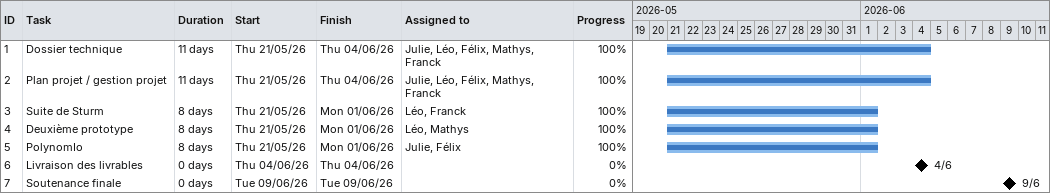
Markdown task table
| ID | Task | Duration | Start | Finish | Resources | % complete |
|---|---|---|---|---|---|---|
| 1 | Dossier technique | 11d | 2026-05-21 | 2026-06-04 | Julie, Léo, Félix, Mathys, Franck | 100 |
| 2 | Plan projet / gestion projet | 11d | 2026-05-21 | 2026-06-04 | Julie, Léo, Félix, Mathys, Franck | 100 |
| 3 | Suite de Sturm | 8d | 2026-05-21 | 2026-06-01 | Léo, Franck | 100 |
| 4 | Deuxième prototype | 8d | 2026-05-21 | 2026-06-01 | Léo, Mathys | 100 |
| 5 | PolynomIo | 8d | 2026-05-21 | 2026-06-01 | Julie, Félix | 100 |
| 6 | Livraison des livrables | 0d | 2026-06-04 | 2026-06-04 |  | 0 |
| 7 | Soutenance finale | 0d | 2026-06-09 | 2026-06-09 |  | 0 |
